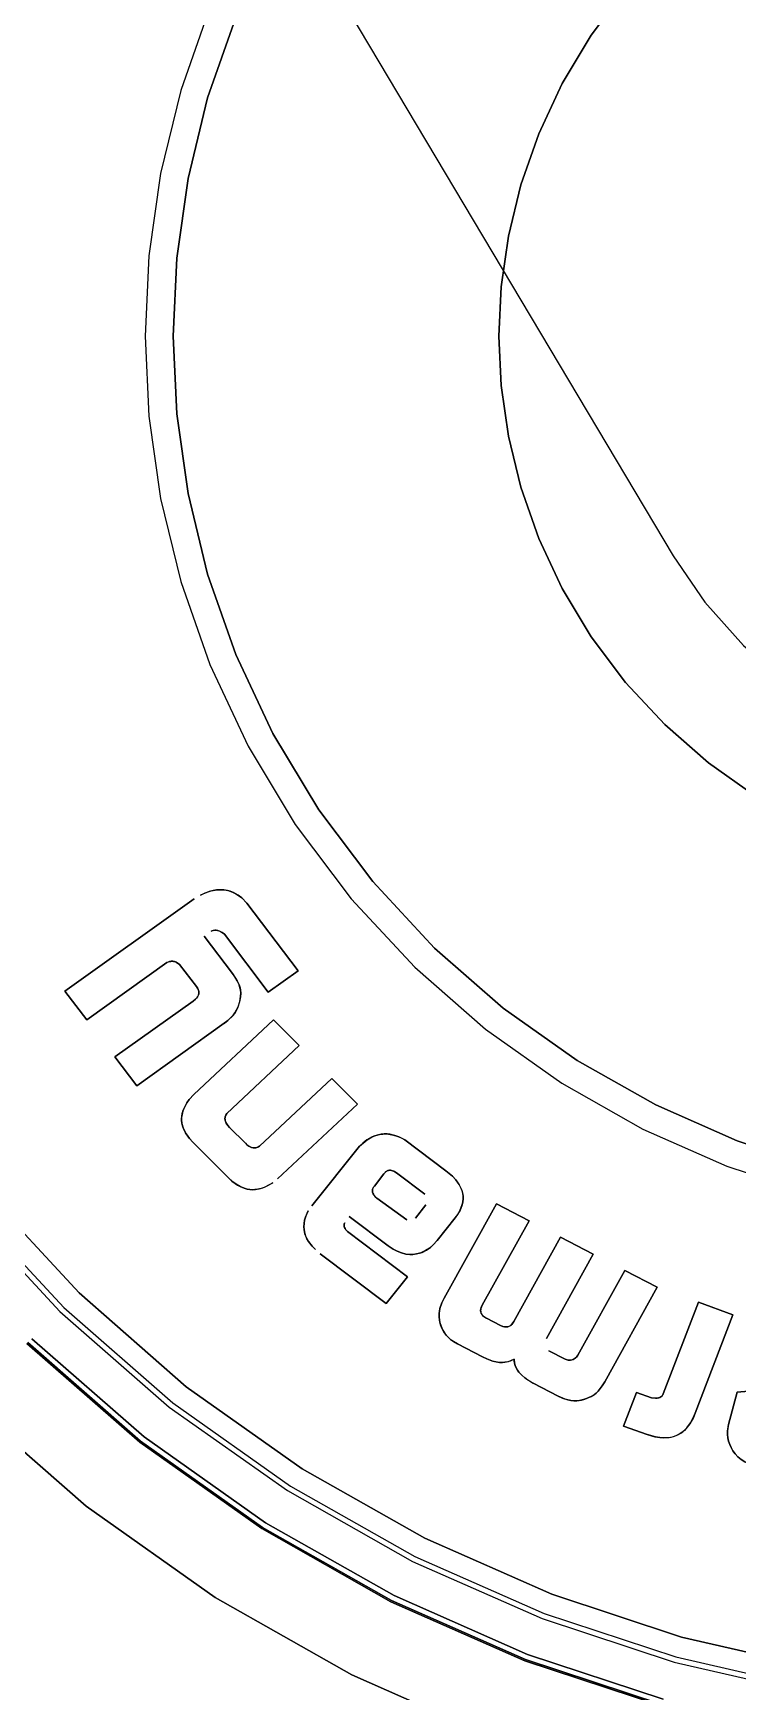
# Model space of a CAD drawing. Header units: millimetres. Extents: x 10366 to 13995, y 24552 to 29685.
# Drawn here: x 11807.02 to 11819.83, y 27967.28 to 27997.46 of the extents above; entities that cross this region are included whole.
import ezdxf

# ---------------------------------------------------------------- set-up
doc = ezdxf.new("R2010")
doc.units = ezdxf.units.MM
doc.header["$LTSCALE"] = 3
doc.layers.add('DomyÅ›lny', color=7, linetype='Continuous')

msp = doc.modelspace()

# ---------------------------------------------------------------- linework, layer by layer
at = {"layer": 'DomyÅ›lny'}
for p, q in [((11810.336, 28001.932), (11818.649, 27987.951)), ((11809.45, 27980.551), (11807.991, 27979.51)), ((11807.991, 27979.51), (11809.45, 27980.551)), ((11811.853, 27979.039), (11810.541, 27977.804)), ((11810.541, 27977.804), (11811.853, 27979.039)), ((11809.856, 27978.06), (11809.936, 27978.15)), ((11809.936, 27978.15), (11809.856, 27978.06)), ((11813.395, 27976.709), (11813.22, 27976.482)), ((11813.22, 27976.482), (11813.395, 27976.709)), ((11813.968, 27975.903), (11814.153, 27976.141)), ((11814.153, 27976.141), (11813.968, 27975.903)), ((11814.69, 27975.906), (11814.361, 27975.494)), ((11814.361, 27975.494), (11814.69, 27975.906)), ((11815.756, 27974.018), (11816.605, 27975.555)), ((11816.605, 27975.555), (11815.756, 27974.018)), ((11813.823, 27974.833), (11813.433, 27974.347)), ((11813.433, 27974.347), (11813.823, 27974.833)), ((11818.472, 27972.702), (11819.111, 27974.37)), ((11819.111, 27974.37), (11818.472, 27972.702)), ((11817.751, 27972.118), (11817.986, 27972.731)), ((11817.986, 27972.731), (11817.751, 27972.118)), ((11819.66, 27972.143), (11819.816, 27972.735)), ((11819.816, 27972.735), (11819.66, 27972.143))]:
    msp.add_line(p, q, dxfattribs=at)
for points in [[(11817.788, 27998.254, 0), (11817.164, 27997.423, 0), (11816.636, 27996.544, 0), (11816.208, 27995.632, 0), (11815.883, 27994.703, 0), (11815.657, 27993.771, 0), (11815.527, 27992.849, 0), (11815.485, 27991.951, 0), (11815.527, 27991.052, 0), (11815.657, 27990.131, 0), (11815.883, 27989.199, 0), (11816.208, 27988.27, 0), (11816.636, 27987.358, 0), (11817.164, 27986.479, 0), (11817.788, 27985.648, 0), (11818.501, 27984.88, 0), (11819.292, 27984.187, 0), (11820.148, 27983.581, 0)], [(11820.148, 27983.581, 0), (11819.292, 27984.187, 0), (11818.501, 27984.88, 0), (11817.788, 27985.648, 0), (11817.164, 27986.479, 0), (11816.636, 27987.358, 0), (11816.208, 27988.27, 0), (11815.883, 27989.199, 0), (11815.657, 27990.131, 0), (11815.527, 27991.052, 0), (11815.485, 27991.951, 0), (11815.527, 27992.849, 0), (11815.657, 27993.771, 0), (11815.883, 27994.703, 0), (11816.208, 27995.632, 0), (11816.636, 27996.544, 0), (11817.164, 27997.423, 0), (11817.788, 27998.254, 0)], [(11810.23, 27997.93, 0), (11809.701, 27996.42, 0), (11809.335, 27994.907, 0), (11809.123, 27993.41, 0), (11809.056, 27991.951, 0), (11809.123, 27990.491, 0), (11809.335, 27988.995, 0), (11809.701, 27987.482, 0), (11810.23, 27985.972, 0), (11810.924, 27984.491, 0), (11811.782, 27983.063, 0), (11812.797, 27981.713, 0), (11813.955, 27980.465, 0), (11815.24, 27979.341, 0), (11816.63, 27978.356, 0), (11818.1, 27977.522, 0), (11819.626, 27976.848, 0), (11821.181, 27976.335, 0)], [(11810.703, 27997.748, 0), (11810.19, 27996.284, 0), (11809.835, 27994.817, 0), (11809.63, 27993.366, 0), (11809.564, 27991.951, 0), (11809.63, 27990.536, 0), (11809.835, 27989.085, 0), (11810.19, 27987.617, 0), (11810.703, 27986.154, 0), (11811.376, 27984.717, 0), (11812.208, 27983.333, 0), (11813.192, 27982.024, 0), (11814.315, 27980.815, 0), (11815.561, 27979.724, 0), (11816.908, 27978.769, 0), (11818.334, 27977.961, 0), (11819.813, 27977.308, 0), (11821.321, 27976.81, 0)], [(11821.321, 27976.81, 0), (11819.813, 27977.308, 0), (11818.334, 27977.961, 0), (11816.908, 27978.769, 0), (11815.561, 27979.724, 0), (11814.315, 27980.815, 0), (11813.192, 27982.024, 0), (11812.208, 27983.333, 0), (11811.376, 27984.717, 0), (11810.703, 27986.154, 0), (11810.19, 27987.617, 0), (11809.835, 27989.085, 0), (11809.63, 27990.536, 0), (11809.564, 27991.951, 0), (11809.63, 27993.366, 0), (11809.835, 27994.817, 0), (11810.19, 27996.284, 0), (11810.703, 27997.748, 0)], [(11818.649, 27987.951, 0), (11819.228, 27987.106, 0), (11819.931, 27986.32, 0), (11820.749, 27985.618, 0), (11821.664, 27985.023, 0), (11822.653, 27984.551, 0), (11823.688, 27984.214, 0), (11824.74, 27984.015, 0), (11825.784, 27983.951, 0)], [(11807.596, 27980.032, 0), (11809.947, 27981.708, 0)], [(11809.947, 27981.708, 0), (11807.596, 27980.032, 0)], [(11810.059, 27981.777, 0), (11810.142, 27981.817, 0), (11810.253, 27981.855, 0), (11810.364, 27981.875, 0), (11810.453, 27981.877, 0), (11810.525, 27981.868, 0), (11810.582, 27981.854, 0), (11810.651, 27981.828, 0), (11810.7, 27981.804, 0), (11810.81, 27981.728, 0)], [(11810.81, 27981.728, 0), (11810.745, 27981.776, 0), (11810.659, 27981.824, 0), (11810.599, 27981.848, 0), (11810.549, 27981.863, 0), (11810.484, 27981.874, 0), (11810.401, 27981.877, 0), (11810.349, 27981.873, 0), (11810.288, 27981.863, 0), (11810.218, 27981.845, 0), (11810.059, 27981.777, 0)], [(11810.81, 27981.728, 0), (11810.905, 27981.629, 0)], [(11810.905, 27981.629, 0), (11810.81, 27981.728, 0)], [(11810.905, 27981.629, 0), (11811.833, 27980.402, 0)], [(11811.833, 27980.402, 0), (11810.905, 27981.629, 0)], [(11810.494, 27981.066, 0), (11810.453, 27981.099, 0), (11810.429, 27981.113, 0), (11810.408, 27981.124, 0), (11810.374, 27981.135, 0), (11810.345, 27981.14, 0), (11810.318, 27981.141, 0), (11810.292, 27981.137, 0), (11810.271, 27981.131, 0), (11810.251, 27981.123, 0)], [(11810.251, 27981.123, 0), (11810.277, 27981.133, 0), (11810.291, 27981.137, 0), (11810.307, 27981.14, 0), (11810.324, 27981.141, 0), (11810.34, 27981.141, 0), (11810.369, 27981.137, 0), (11810.394, 27981.129, 0), (11810.426, 27981.115, 0), (11810.462, 27981.092, 0), (11810.494, 27981.066, 0)], [(11810.126, 27981.034, 0), (11810.641, 27980.354, 0)], [(11810.641, 27980.354, 0), (11810.126, 27981.034, 0)], [(11811.29, 27980.015, 0), (11810.494, 27981.066, 0)], [(11810.494, 27981.066, 0), (11811.29, 27980.015, 0)], [(11809.679, 27980.514, 0), (11809.652, 27980.537, 0), (11809.637, 27980.547, 0), (11809.622, 27980.556, 0), (11809.605, 27980.563, 0), (11809.588, 27980.568, 0), (11809.572, 27980.572, 0), (11809.556, 27980.574, 0), (11809.525, 27980.574, 0), (11809.497, 27980.569, 0), (11809.472, 27980.561, 0), (11809.45, 27980.551, 0)], [(11809.45, 27980.551, 0), (11809.476, 27980.562, 0), (11809.505, 27980.571, 0), (11809.521, 27980.573, 0), (11809.538, 27980.574, 0), (11809.555, 27980.574, 0), (11809.571, 27980.572, 0), (11809.587, 27980.569, 0), (11809.618, 27980.557, 0), (11809.644, 27980.542, 0), (11809.679, 27980.514, 0)], [(11809.989, 27980.114, 0), (11809.679, 27980.514, 0)], [(11809.679, 27980.514, 0), (11809.989, 27980.114, 0)], [(11810.641, 27980.354, 0), (11810.729, 27980.217, 0), (11810.761, 27980.145, 0), (11810.778, 27980.091, 0), (11810.785, 27980.053, 0), (11810.79, 27979.989, 0), (11810.788, 27979.93, 0), (11810.771, 27979.837, 0), (11810.739, 27979.737, 0), (11810.714, 27979.684, 0), (11810.682, 27979.63, 0), (11810.642, 27979.58, 0), (11810.558, 27979.498, 0), (11810.493, 27979.447, 0)], [(11810.493, 27979.447, 0), (11810.499, 27979.451, 0), (11810.559, 27979.499, 0), (11810.645, 27979.584, 0), (11810.685, 27979.635, 0), (11810.717, 27979.689, 0), (11810.742, 27979.744, 0), (11810.773, 27979.844, 0), (11810.788, 27979.937, 0), (11810.79, 27979.994, 0), (11810.785, 27980.056, 0), (11810.777, 27980.094, 0), (11810.76, 27980.148, 0), (11810.727, 27980.219, 0), (11810.685, 27980.29, 0), (11810.641, 27980.354, 0)], [(11811.833, 27980.402, 0), (11811.29, 27980.015, 0)], [(11811.29, 27980.015, 0), (11811.833, 27980.402, 0)], [(11807.991, 27979.51, 0), (11807.596, 27980.032, 0)], [(11807.596, 27980.032, 0), (11807.991, 27979.51, 0)], [(11809.926, 27979.849, 0), (11809.971, 27979.886, 0), (11809.991, 27979.908, 0), (11810.008, 27979.932, 0), (11810.016, 27979.945, 0), (11810.022, 27979.958, 0), (11810.026, 27979.972, 0), (11810.029, 27979.985, 0), (11810.031, 27979.997, 0), (11810.031, 27980.016, 0), (11810.029, 27980.029, 0), (11810.026, 27980.041, 0), (11810.018, 27980.065, 0), (11810.006, 27980.087, 0), (11809.989, 27980.114, 0)], [(11809.989, 27980.114, 0), (11810.005, 27980.09, 0), (11810.018, 27980.066, 0), (11810.026, 27980.041, 0), (11810.029, 27980.029, 0), (11810.031, 27980.016, 0), (11810.031, 27979.999, 0), (11810.027, 27979.976, 0), (11810.023, 27979.963, 0), (11810.018, 27979.95, 0), (11810.005, 27979.926, 0), (11809.988, 27979.904, 0), (11809.969, 27979.884, 0), (11809.926, 27979.849, 0)], [(11808.503, 27978.834, 0), (11809.926, 27979.849, 0)], [(11809.926, 27979.849, 0), (11808.503, 27978.834, 0)], [(11810.493, 27979.447, 0), (11808.9, 27978.31, 0)], [(11808.9, 27978.31, 0), (11810.493, 27979.447, 0)], [(11809.936, 27978.15, 0), (11811.385, 27979.509, 0)], [(11811.385, 27979.509, 0), (11809.936, 27978.15, 0)], [(11811.385, 27979.509, 0), (11811.853, 27979.039, 0)], [(11811.853, 27979.039, 0), (11811.385, 27979.509, 0)], [(11808.9, 27978.31, 0), (11808.503, 27978.834, 0)], [(11808.503, 27978.834, 0), (11808.9, 27978.31, 0)], [(11811.131, 27977.211, 0), (11812.445, 27978.443, 0)], [(11812.445, 27978.443, 0), (11811.131, 27977.211, 0)], [(11812.445, 27978.443, 0), (11812.911, 27977.975, 0)], [(11812.911, 27977.975, 0), (11812.445, 27978.443, 0)], [(11809.92, 27977.282, 0), (11809.854, 27977.355, 0), (11809.787, 27977.45, 0), (11809.756, 27977.513, 0), (11809.738, 27977.56, 0), (11809.727, 27977.602, 0), (11809.717, 27977.67, 0), (11809.715, 27977.706, 0), (11809.718, 27977.75, 0), (11809.728, 27977.805, 0), (11809.745, 27977.863, 0), (11809.766, 27977.915, 0), (11809.814, 27978.001, 0), (11809.856, 27978.06, 0)], [(11809.856, 27978.06, 0), (11809.812, 27977.997, 0), (11809.761, 27977.905, 0), (11809.739, 27977.848, 0), (11809.724, 27977.786, 0), (11809.716, 27977.732, 0), (11809.716, 27977.689, 0), (11809.723, 27977.622, 0), (11809.744, 27977.543, 0), (11809.762, 27977.499, 0), (11809.797, 27977.435, 0), (11809.861, 27977.347, 0), (11809.92, 27977.282, 0)], [(11810.541, 27977.804, 0), (11810.523, 27977.776, 0), (11810.516, 27977.761, 0), (11810.51, 27977.745, 0), (11810.507, 27977.729, 0), (11810.505, 27977.713, 0), (11810.506, 27977.697, 0), (11810.507, 27977.683, 0), (11810.515, 27977.657, 0), (11810.521, 27977.641, 0), (11810.532, 27977.622, 0), (11810.558, 27977.584, 0), (11810.586, 27977.553, 0)], [(11810.586, 27977.553, 0), (11810.556, 27977.586, 0), (11810.529, 27977.626, 0), (11810.519, 27977.645, 0), (11810.513, 27977.661, 0), (11810.507, 27977.687, 0), (11810.505, 27977.701, 0), (11810.505, 27977.716, 0), (11810.507, 27977.731, 0), (11810.511, 27977.747, 0), (11810.516, 27977.763, 0), (11810.523, 27977.777, 0), (11810.541, 27977.804, 0)], [(11812.911, 27977.975, 0), (11811.462, 27976.616, 0)], [(11811.462, 27976.616, 0), (11812.911, 27977.975, 0)], [(11810.586, 27977.553, 0), (11810.875, 27977.263, 0)], [(11810.875, 27977.263, 0), (11810.586, 27977.553, 0)], [(11810.56, 27976.639, 0), (11809.92, 27977.282, 0)], [(11809.92, 27977.282, 0), (11810.56, 27976.639, 0)], [(11810.875, 27977.263, 0), (11810.905, 27977.236, 0), (11810.941, 27977.209, 0), (11810.96, 27977.198, 0), (11810.976, 27977.191, 0), (11810.989, 27977.186, 0), (11811.016, 27977.18, 0), (11811.031, 27977.179, 0), (11811.049, 27977.179, 0), (11811.067, 27977.181, 0), (11811.084, 27977.186, 0), (11811.101, 27977.193, 0), (11811.116, 27977.201, 0), (11811.131, 27977.211, 0)], [(11811.131, 27977.211, 0), (11811.1, 27977.192, 0), (11811.083, 27977.186, 0), (11811.064, 27977.181, 0), (11811.046, 27977.179, 0), (11811.029, 27977.179, 0), (11811.013, 27977.181, 0), (11810.986, 27977.187, 0), (11810.972, 27977.193, 0), (11810.956, 27977.201, 0), (11810.919, 27977.225, 0), (11810.875, 27977.263, 0)], [(11812.082, 27976.127, 0), (11812.949, 27977.209, 0)], [(11812.949, 27977.209, 0), (11812.082, 27976.127, 0)], [(11812.949, 27977.209, 0), (11813.087, 27977.326, 0), (11813.183, 27977.381, 0), (11813.23, 27977.4, 0), (11813.312, 27977.423, 0), (11813.374, 27977.431, 0), (11813.428, 27977.433, 0), (11813.478, 27977.43, 0), (11813.57, 27977.412, 0), (11813.646, 27977.388, 0), (11813.71, 27977.36, 0), (11813.777, 27977.324, 0)], [(11813.777, 27977.324, 0), (11813.663, 27977.381, 0), (11813.59, 27977.407, 0), (11813.501, 27977.427, 0), (11813.453, 27977.432, 0), (11813.4, 27977.433, 0), (11813.343, 27977.428, 0), (11813.272, 27977.413, 0), (11813.228, 27977.4, 0), (11813.181, 27977.38, 0), (11813.086, 27977.325, 0), (11813.01, 27977.266, 0), (11812.949, 27977.209, 0)], [(11813.777, 27977.324, 0), (11814.52, 27976.764, 0)], [(11814.52, 27976.764, 0), (11813.777, 27977.324, 0)], [(11811.373, 27976.545, 0), (11811.309, 27976.505, 0), (11811.218, 27976.46, 0), (11811.164, 27976.441, 0), (11811.104, 27976.427, 0), (11811.047, 27976.419, 0), (11810.997, 27976.418, 0), (11810.955, 27976.422, 0), (11810.91, 27976.429, 0), (11810.851, 27976.445, 0), (11810.778, 27976.476, 0), (11810.707, 27976.517, 0), (11810.648, 27976.56, 0), (11810.56, 27976.639, 0)], [(11810.56, 27976.639, 0), (11810.631, 27976.573, 0), (11810.731, 27976.502, 0), (11810.793, 27976.469, 0), (11810.854, 27976.444, 0), (11810.908, 27976.429, 0), (11810.955, 27976.422, 0), (11811.004, 27976.418, 0), (11811.061, 27976.421, 0), (11811.128, 27976.432, 0), (11811.192, 27976.451, 0), (11811.249, 27976.474, 0), (11811.373, 27976.545, 0)], [(11813.625, 27976.724, 0), (11813.591, 27976.745, 0), (11813.573, 27976.755, 0), (11813.553, 27976.763, 0), (11813.532, 27976.768, 0), (11813.512, 27976.771, 0), (11813.494, 27976.771, 0), (11813.478, 27976.769, 0), (11813.466, 27976.765, 0), (11813.456, 27976.762, 0), (11813.447, 27976.757, 0), (11813.436, 27976.75, 0), (11813.425, 27976.742, 0), (11813.414, 27976.731, 0), (11813.395, 27976.709, 0)], [(11813.395, 27976.709, 0), (11813.414, 27976.731, 0), (11813.425, 27976.741, 0), (11813.436, 27976.75, 0), (11813.446, 27976.757, 0), (11813.456, 27976.762, 0), (11813.465, 27976.765, 0), (11813.478, 27976.769, 0), (11813.494, 27976.771, 0), (11813.513, 27976.771, 0), (11813.532, 27976.768, 0), (11813.553, 27976.763, 0), (11813.573, 27976.755, 0), (11813.625, 27976.724, 0)], [(11814.138, 27976.337, 0), (11813.625, 27976.724, 0)], [(11813.625, 27976.724, 0), (11814.138, 27976.337, 0)], [(11814.52, 27976.764, 0), (11814.638, 27976.664, 0), (11814.7, 27976.597, 0), (11814.764, 27976.508, 0), (11814.801, 27976.434, 0), (11814.817, 27976.388, 0), (11814.828, 27976.338, 0), (11814.833, 27976.293, 0), (11814.834, 27976.253, 0), (11814.827, 27976.189, 0), (11814.811, 27976.125, 0), (11814.778, 27976.044, 0), (11814.732, 27975.965, 0), (11814.69, 27975.906, 0)], [(11814.69, 27975.906, 0), (11814.735, 27975.969, 0), (11814.782, 27976.053, 0), (11814.813, 27976.133, 0), (11814.828, 27976.194, 0), (11814.834, 27976.26, 0), (11814.833, 27976.301, 0), (11814.827, 27976.347, 0), (11814.814, 27976.396, 0), (11814.798, 27976.44, 0), (11814.762, 27976.511, 0), (11814.699, 27976.598, 0), (11814.638, 27976.665, 0), (11814.52, 27976.764, 0)], [(11845.471, 27976.431, 0), (11843.715, 27974.54, 0), (11841.767, 27972.834, 0), (11839.66, 27971.341, 0), (11837.431, 27970.078, 0), (11835.118, 27969.056, 0), (11832.761, 27968.278, 0), (11830.398, 27967.739, 0), (11828.062, 27967.427, 0), (11825.784, 27967.327, 0), (11823.505, 27967.427, 0), (11821.169, 27967.739, 0), (11818.806, 27968.278, 0), (11816.449, 27969.056, 0), (11814.137, 27970.078, 0), (11811.907, 27971.341, 0), (11809.8, 27972.834, 0), (11807.852, 27974.54, 0), (11806.096, 27976.431, 0)], [(11806.096, 27976.431, 0), (11807.852, 27974.54, 0), (11809.8, 27972.834, 0), (11811.907, 27971.341, 0), (11814.137, 27970.078, 0), (11816.449, 27969.056, 0), (11818.806, 27968.278, 0), (11821.169, 27967.739, 0), (11823.505, 27967.427, 0), (11825.784, 27967.327, 0), (11828.062, 27967.427, 0), (11830.398, 27967.739, 0), (11832.761, 27968.278, 0), (11835.118, 27969.056, 0), (11837.431, 27970.078, 0), (11839.66, 27971.341, 0), (11841.767, 27972.834, 0), (11843.715, 27974.54, 0), (11845.471, 27976.431, 0)], [(11813.22, 27976.482, 0), (11813.205, 27976.462, 0), (11813.198, 27976.451, 0), (11813.192, 27976.439, 0), (11813.188, 27976.427, 0), (11813.185, 27976.415, 0), (11813.184, 27976.401, 0), (11813.184, 27976.384, 0), (11813.186, 27976.374, 0), (11813.189, 27976.364, 0), (11813.193, 27976.353, 0), (11813.202, 27976.334, 0), (11813.213, 27976.318, 0), (11813.237, 27976.291, 0), (11813.267, 27976.264, 0)], [(11813.267, 27976.264, 0), (11813.218, 27976.312, 0), (11813.207, 27976.327, 0), (11813.197, 27976.344, 0), (11813.188, 27976.365, 0), (11813.186, 27976.375, 0), (11813.184, 27976.385, 0), (11813.184, 27976.401, 0), (11813.185, 27976.415, 0), (11813.188, 27976.427, 0), (11813.192, 27976.44, 0), (11813.198, 27976.451, 0), (11813.205, 27976.462, 0), (11813.22, 27976.482, 0)], [(11805.715, 27976.13, 0), (11807.505, 27974.203, 0), (11809.491, 27972.464, 0), (11811.639, 27970.942, 0), (11813.911, 27969.655, 0), (11816.269, 27968.613, 0), (11818.671, 27967.82, 0), (11821.08, 27967.27, 0)], [(11805.795, 27976.193, 0), (11807.578, 27974.273, 0), (11809.556, 27972.542, 0), (11811.695, 27971.026, 0), (11813.958, 27969.744, 0), (11816.306, 27968.706, 0), (11818.699, 27967.916, 0), (11821.099, 27967.368, 0), (11823.47, 27967.052, 0)], [(11812.149, 27975.328, 0), (11812.089, 27975.389, 0), (11812.026, 27975.473, 0), (11811.995, 27975.526, 0), (11811.973, 27975.574, 0), (11811.958, 27975.616, 0), (11811.942, 27975.693, 0), (11811.939, 27975.742, 0), (11811.942, 27975.801, 0), (11811.953, 27975.863, 0), (11811.969, 27975.919, 0), (11812.019, 27976.031, 0)], [(11812.019, 27976.031, 0), (11811.987, 27975.966, 0), (11811.969, 27975.919, 0), (11811.953, 27975.864, 0), (11811.942, 27975.802, 0), (11811.939, 27975.744, 0), (11811.942, 27975.696, 0), (11811.956, 27975.621, 0), (11811.971, 27975.579, 0), (11811.993, 27975.529, 0), (11812.024, 27975.475, 0), (11812.089, 27975.389, 0), (11812.149, 27975.328, 0)], [(11813.267, 27976.264, 0), (11813.812, 27975.867, 0)], [(11813.812, 27975.867, 0), (11813.267, 27976.264, 0)], [(11814.488, 27974.443, 0), (11815.443, 27976.16, 0)], [(11815.443, 27976.16, 0), (11814.488, 27974.443, 0)], [(11815.443, 27976.16, 0), (11816.034, 27975.852, 0)], [(11816.034, 27975.852, 0), (11815.443, 27976.16, 0)], [(11812.682, 27975.817, 0), (11812.676, 27975.805, 0), (11812.674, 27975.799, 0), (11812.672, 27975.792, 0), (11812.67, 27975.78, 0), (11812.67, 27975.763, 0), (11812.671, 27975.754, 0), (11812.674, 27975.744, 0), (11812.677, 27975.733, 0), (11812.689, 27975.71, 0), (11812.702, 27975.69, 0), (11812.732, 27975.655, 0)], [(11812.732, 27975.655, 0), (11812.702, 27975.69, 0), (11812.688, 27975.71, 0), (11812.677, 27975.733, 0), (11812.674, 27975.744, 0), (11812.671, 27975.754, 0), (11812.67, 27975.762, 0), (11812.67, 27975.779, 0), (11812.671, 27975.789, 0), (11812.674, 27975.799, 0), (11812.677, 27975.808, 0), (11812.682, 27975.817, 0)], [(11813.471, 27975.398, 0), (11812.765, 27975.93, 0)], [(11812.765, 27975.93, 0), (11813.471, 27975.398, 0)], [(11816.034, 27975.852, 0), (11815.182, 27974.319, 0)], [(11815.182, 27974.319, 0), (11816.034, 27975.852, 0)], [(11812.732, 27975.655, 0), (11813.823, 27974.833, 0)], [(11813.823, 27974.833, 0), (11812.732, 27975.655, 0)], [(11814.361, 27975.494, 0), (11814.283, 27975.409, 0), (11814.224, 27975.357, 0), (11814.151, 27975.309, 0), (11814.065, 27975.27, 0), (11814.014, 27975.255, 0), (11813.955, 27975.244, 0), (11813.863, 27975.241, 0), (11813.793, 27975.248, 0), (11813.711, 27975.269, 0), (11813.632, 27975.3, 0), (11813.564, 27975.336, 0), (11813.471, 27975.398, 0)], [(11813.471, 27975.398, 0), (11813.565, 27975.336, 0), (11813.632, 27975.3, 0), (11813.711, 27975.269, 0), (11813.793, 27975.248, 0), (11813.864, 27975.241, 0), (11813.919, 27975.241, 0), (11813.985, 27975.249, 0), (11814.04, 27975.261, 0), (11814.087, 27975.278, 0), (11814.169, 27975.32, 0), (11814.239, 27975.369, 0), (11814.295, 27975.421, 0), (11814.361, 27975.494, 0)], [(11816.605, 27975.555, 0), (11817.197, 27975.248, 0)], [(11817.197, 27975.248, 0), (11816.605, 27975.555, 0)], [(11813.433, 27974.347, 0), (11812.234, 27975.25, 0)], [(11812.234, 27975.25, 0), (11813.433, 27974.347, 0)], [(11817.197, 27975.248, 0), (11816.347, 27973.708, 0)], [(11816.347, 27973.708, 0), (11817.197, 27975.248, 0)], [(11816.922, 27973.408, 0), (11817.772, 27974.948, 0)], [(11817.772, 27974.948, 0), (11816.922, 27973.408, 0)], [(11817.772, 27974.948, 0), (11818.359, 27974.642, 0)], [(11818.359, 27974.642, 0), (11817.772, 27974.948, 0)], [(11818.359, 27974.642, 0), (11817.409, 27972.922, 0)], [(11817.409, 27972.922, 0), (11818.359, 27974.642, 0)], [(11814.396, 27974.096, 0), (11814.397, 27974.169, 0), (11814.402, 27974.211, 0), (11814.412, 27974.259, 0), (11814.447, 27974.358, 0), (11814.488, 27974.443, 0)], [(11814.488, 27974.443, 0), (11814.447, 27974.358, 0), (11814.412, 27974.258, 0), (11814.402, 27974.21, 0), (11814.397, 27974.169, 0), (11814.396, 27974.096, 0)], [(11815.182, 27974.319, 0), (11815.167, 27974.288, 0), (11815.16, 27974.271, 0), (11815.156, 27974.254, 0), (11815.153, 27974.236, 0), (11815.152, 27974.218, 0), (11815.153, 27974.2, 0), (11815.157, 27974.182, 0), (11815.163, 27974.166, 0), (11815.172, 27974.15, 0), (11815.184, 27974.135, 0), (11815.197, 27974.121, 0), (11815.211, 27974.109, 0), (11815.226, 27974.098, 0), (11815.258, 27974.08, 0)], [(11815.258, 27974.08, 0), (11815.232, 27974.095, 0), (11815.207, 27974.112, 0), (11815.185, 27974.133, 0), (11815.175, 27974.145, 0), (11815.168, 27974.157, 0), (11815.162, 27974.167, 0), (11815.159, 27974.177, 0), (11815.154, 27974.193, 0), (11815.152, 27974.208, 0), (11815.152, 27974.222, 0), (11815.155, 27974.248, 0), (11815.161, 27974.273, 0), (11815.17, 27974.296, 0), (11815.182, 27974.319, 0)], [(11819.111, 27974.37, 0), (11819.739, 27974.143, 0)], [(11819.739, 27974.143, 0), (11819.111, 27974.37, 0)], [(11814.732, 27973.613, 0), (11814.631, 27973.676, 0), (11814.577, 27973.72, 0), (11814.528, 27973.771, 0), (11814.485, 27973.83, 0), (11814.443, 27973.908, 0), (11814.424, 27973.959, 0), (11814.41, 27974.008, 0), (11814.396, 27974.096, 0)], [(11814.396, 27974.096, 0), (11814.411, 27974.004, 0), (11814.426, 27973.953, 0), (11814.446, 27973.902, 0), (11814.467, 27973.86, 0), (11814.509, 27973.795, 0), (11814.554, 27973.742, 0), (11814.606, 27973.695, 0), (11814.658, 27973.657, 0), (11814.732, 27973.613, 0)], [(11815.258, 27974.08, 0), (11815.514, 27973.948, 0)], [(11815.514, 27973.948, 0), (11815.258, 27974.08, 0)], [(11815.514, 27973.948, 0), (11815.558, 27973.929, 0), (11815.584, 27973.922, 0), (11815.598, 27973.92, 0), (11815.613, 27973.92, 0), (11815.634, 27973.921, 0), (11815.647, 27973.924, 0), (11815.661, 27973.928, 0), (11815.673, 27973.933, 0), (11815.684, 27973.939, 0), (11815.695, 27973.946, 0), (11815.713, 27973.962, 0), (11815.728, 27973.979, 0), (11815.756, 27974.018, 0)], [(11815.756, 27974.018, 0), (11815.734, 27973.985, 0), (11815.719, 27973.968, 0), (11815.701, 27973.951, 0), (11815.69, 27973.943, 0), (11815.679, 27973.937, 0), (11815.667, 27973.931, 0), (11815.654, 27973.926, 0), (11815.64, 27973.922, 0), (11815.628, 27973.92, 0), (11815.608, 27973.92, 0), (11815.594, 27973.921, 0), (11815.569, 27973.926, 0), (11815.545, 27973.934, 0), (11815.514, 27973.948, 0)], [(11819.739, 27974.143, 0), (11819.054, 27972.355, 0)], [(11819.054, 27972.355, 0), (11819.739, 27974.143, 0)], [(11806.904, 27973.619, 0), (11808.955, 27971.824, 0), (11811.173, 27970.251, 0), (11813.521, 27968.922, 0), (11815.956, 27967.846, 0), (11818.437, 27967.026, 0)], [(11818.437, 27967.026, 0), (11815.956, 27967.846, 0), (11813.521, 27968.922, 0), (11811.173, 27970.251, 0), (11808.955, 27971.824, 0), (11806.904, 27973.619, 0)], [(11806.923, 27973.637, 0), (11808.971, 27971.843, 0), (11811.188, 27970.273, 0), (11813.533, 27968.944, 0), (11815.965, 27967.869, 0), (11818.444, 27967.051, 0)], [(11818.444, 27967.051, 0), (11815.965, 27967.869, 0), (11813.533, 27968.944, 0), (11811.188, 27970.273, 0), (11808.971, 27971.843, 0), (11806.923, 27973.637, 0)], [(11818.472, 27967.147, 0), (11816.003, 27967.962, 0), (11813.58, 27969.033, 0), (11811.244, 27970.356, 0), (11809.036, 27971.921, 0), (11806.995, 27973.707, 0)], [(11806.995, 27973.707, 0), (11809.036, 27971.921, 0), (11811.244, 27970.356, 0), (11813.58, 27969.033, 0), (11816.003, 27967.962, 0), (11818.472, 27967.147, 0)], [(11815.185, 27973.377, 0), (11814.732, 27973.613, 0)], [(11814.732, 27973.613, 0), (11815.185, 27973.377, 0)], [(11815.759, 27973.337, 0), (11815.693, 27973.304, 0), (11815.65, 27973.289, 0), (11815.592, 27973.278, 0), (11815.548, 27973.275, 0), (11815.494, 27973.277, 0), (11815.431, 27973.286, 0), (11815.37, 27973.301, 0), (11815.264, 27973.34, 0), (11815.185, 27973.377, 0)], [(11815.185, 27973.377, 0), (11815.265, 27973.339, 0), (11815.372, 27973.3, 0), (11815.433, 27973.285, 0), (11815.497, 27973.276, 0), (11815.551, 27973.275, 0), (11815.594, 27973.278, 0), (11815.651, 27973.29, 0), (11815.694, 27973.304, 0), (11815.729, 27973.321, 0), (11815.759, 27973.337, 0)], [(11816.11, 27972.895, 0), (11816.011, 27972.954, 0), (11815.955, 27972.993, 0), (11815.901, 27973.041, 0), (11815.848, 27973.1, 0), (11815.823, 27973.136, 0), (11815.799, 27973.177, 0), (11815.78, 27973.222, 0), (11815.769, 27973.264, 0), (11815.763, 27973.302, 0), (11815.759, 27973.337, 0)], [(11815.759, 27973.337, 0), (11815.769, 27973.264, 0), (11815.78, 27973.222, 0), (11815.799, 27973.177, 0), (11815.823, 27973.136, 0), (11815.848, 27973.1, 0), (11815.9, 27973.041, 0), (11815.955, 27972.993, 0), (11816.11, 27972.895, 0)], [(11816.394, 27973.489, 0), (11816.69, 27973.335, 0)], [(11816.69, 27973.335, 0), (11816.394, 27973.489, 0)], [(11816.69, 27973.335, 0), (11816.723, 27973.323, 0), (11816.746, 27973.318, 0), (11816.772, 27973.316, 0), (11816.788, 27973.316, 0), (11816.808, 27973.32, 0), (11816.832, 27973.328, 0), (11816.854, 27973.339, 0), (11816.875, 27973.355, 0), (11816.892, 27973.372, 0), (11816.922, 27973.408, 0)], [(11816.922, 27973.408, 0), (11816.892, 27973.371, 0), (11816.873, 27973.353, 0), (11816.852, 27973.338, 0), (11816.829, 27973.326, 0), (11816.806, 27973.319, 0), (11816.786, 27973.316, 0), (11816.77, 27973.316, 0), (11816.745, 27973.318, 0), (11816.723, 27973.324, 0), (11816.69, 27973.335, 0)], [(11816.564, 27972.659, 0), (11816.11, 27972.895, 0)], [(11816.11, 27972.895, 0), (11816.564, 27972.659, 0)], [(11817.163, 27972.655, 0), (11817.075, 27972.616, 0), (11817.022, 27972.599, 0), (11816.947, 27972.584, 0), (11816.898, 27972.579, 0), (11816.845, 27972.579, 0), (11816.791, 27972.584, 0), (11816.686, 27972.608, 0), (11816.564, 27972.659, 0)], [(11816.564, 27972.659, 0), (11816.642, 27972.624, 0), (11816.737, 27972.594, 0), (11816.791, 27972.584, 0), (11816.845, 27972.579, 0), (11816.898, 27972.579, 0), (11816.988, 27972.591, 0), (11817.049, 27972.607, 0), (11817.163, 27972.655, 0)], [(11817.409, 27972.922, 0), (11817.364, 27972.847, 0), (11817.291, 27972.754, 0), (11817.253, 27972.717, 0), (11817.22, 27972.69, 0), (11817.19, 27972.67, 0), (11817.163, 27972.655, 0)], [(11817.163, 27972.655, 0), (11817.22, 27972.69, 0), (11817.253, 27972.717, 0), (11817.291, 27972.755, 0), (11817.364, 27972.847, 0), (11817.409, 27972.922, 0)], [(11817.986, 27972.731, 0), (11818.261, 27972.632, 0)], [(11818.261, 27972.632, 0), (11817.986, 27972.731, 0)], [(11818.261, 27972.632, 0), (11818.333, 27972.623, 0), (11818.359, 27972.624, 0), (11818.392, 27972.631, 0), (11818.405, 27972.635, 0), (11818.416, 27972.64, 0), (11818.43, 27972.648, 0), (11818.443, 27972.659, 0), (11818.455, 27972.672, 0), (11818.464, 27972.686, 0), (11818.472, 27972.702, 0)], [(11818.472, 27972.702, 0), (11818.464, 27972.686, 0), (11818.454, 27972.671, 0), (11818.442, 27972.658, 0), (11818.427, 27972.647, 0), (11818.412, 27972.638, 0), (11818.385, 27972.629, 0), (11818.354, 27972.623, 0), (11818.329, 27972.623, 0), (11818.294, 27972.626, 0), (11818.261, 27972.632, 0)], [(11819.816, 27972.735, 0), (11821.476, 27972.877, 0)], [(11821.476, 27972.877, 0), (11819.816, 27972.735, 0)], [(11815.388, 27966.453, 0), (11812.812, 27967.591, 0), (11810.329, 27968.998, 0), (11807.983, 27970.661, 0), (11805.813, 27972.56, 0)], [(11805.813, 27972.56, 0), (11807.983, 27970.661, 0), (11810.329, 27968.998, 0), (11812.812, 27967.591, 0), (11815.388, 27966.453, 0)], [(11819.054, 27972.355, 0), (11819.02, 27972.275, 0), (11818.953, 27972.156, 0), (11818.908, 27972.095, 0), (11818.856, 27972.039, 0), (11818.807, 27971.998, 0), (11818.763, 27971.97, 0), (11818.702, 27971.94, 0), (11818.652, 27971.923, 0), (11818.607, 27971.912, 0), (11818.529, 27971.902, 0), (11818.447, 27971.903, 0), (11818.33, 27971.92, 0), (11818.179, 27971.964, 0)], [(11818.179, 27971.964, 0), (11818.321, 27971.922, 0), (11818.408, 27971.907, 0), (11818.478, 27971.902, 0), (11818.578, 27971.907, 0), (11818.66, 27971.925, 0), (11818.735, 27971.955, 0), (11818.792, 27971.988, 0), (11818.827, 27972.014, 0), (11818.864, 27972.047, 0), (11818.903, 27972.088, 0), (11818.967, 27972.179, 0), (11819.015, 27972.266, 0), (11819.054, 27972.355, 0)], [(11818.179, 27971.964, 0), (11817.751, 27972.118, 0)], [(11817.751, 27972.118, 0), (11818.179, 27971.964, 0)], [(11820.11, 27971.407, 0), (11820.017, 27971.437, 0), (11819.956, 27971.466, 0), (11819.891, 27971.507, 0), (11819.829, 27971.558, 0), (11819.779, 27971.613, 0), (11819.739, 27971.669, 0), (11819.706, 27971.726, 0), (11819.68, 27971.784, 0), (11819.659, 27971.843, 0), (11819.646, 27971.905, 0), (11819.641, 27971.967, 0), (11819.641, 27972.023, 0), (11819.66, 27972.143, 0)], [(11819.66, 27972.143, 0), (11819.647, 27972.072, 0), (11819.641, 27972.023, 0), (11819.641, 27971.967, 0), (11819.646, 27971.905, 0), (11819.659, 27971.843, 0), (11819.68, 27971.784, 0), (11819.706, 27971.726, 0), (11819.739, 27971.669, 0), (11819.779, 27971.613, 0), (11819.829, 27971.559, 0), (11819.891, 27971.507, 0), (11819.956, 27971.466, 0), (11820.017, 27971.437, 0), (11820.11, 27971.407, 0)]]:
    msp.add_polyline3d(points, dxfattribs=at)

doc.saveas('drawing.dxf')
